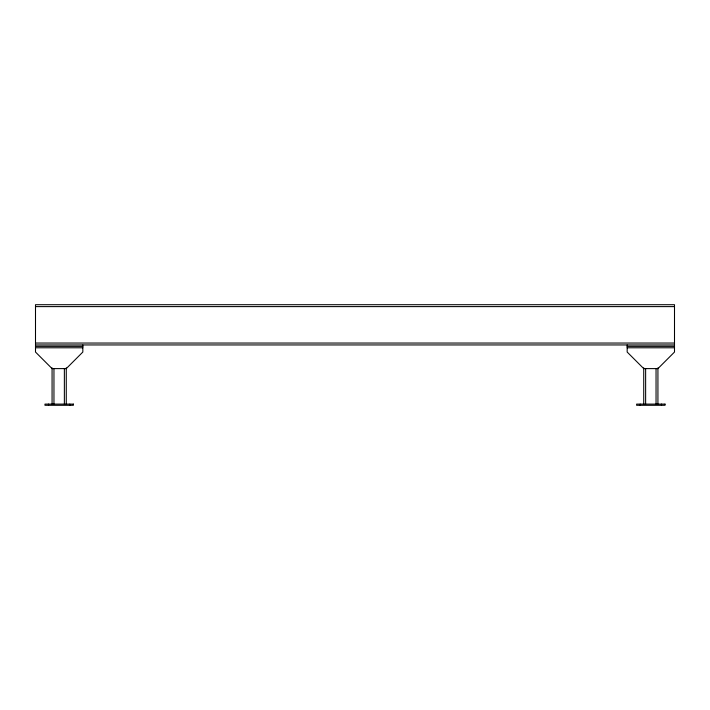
<?xml version="1.0" encoding="UTF-8"?>
<svg xmlns="http://www.w3.org/2000/svg" width="710" height="710" viewBox="0 0 710 710"><rect width="100%" height="100%" fill="white"/><g stroke="black" fill="none" stroke-linecap="round" stroke-linejoin="round"><path stroke-width="1.06" d="M35.5 306.605L674.5 306.605M35.5 343.045L674.5 343.045M35.5 344.945L674.5 344.945M35.5 346.365L82.83 346.365M627.17 346.365L674.5 346.365M35.5 347.785L82.83 347.785M627.17 347.785L674.5 347.785M661.48 404.105L661.48 405.295M657.93 367.851L657.93 404.105M656.04 368.605L656.04 404.105M645.63 368.605L645.63 404.105M643.73 367.851L643.73 404.105M640.18 404.105L640.18 405.295M627.17 344.945L627.17 352.045L643.73 368.605L657.93 368.605L674.5 352.045L674.5 304.705L35.5 304.705L35.5 352.045L52.07 368.605L66.27 368.605L82.83 352.045L82.83 344.945M69.82 404.105L69.82 405.295M66.27 367.851L66.27 404.105M64.37 368.605L64.37 404.105M53.96 368.605L53.96 404.105M52.07 367.851L52.07 404.105M48.52 404.105L48.52 405.295M73.37 404.105L44.97 404.105L44.97 405.295L73.37 405.295L73.37 404.105M665.03 404.105L636.63 404.105L636.63 405.295L665.03 405.295L665.03 404.105"/></g></svg>
